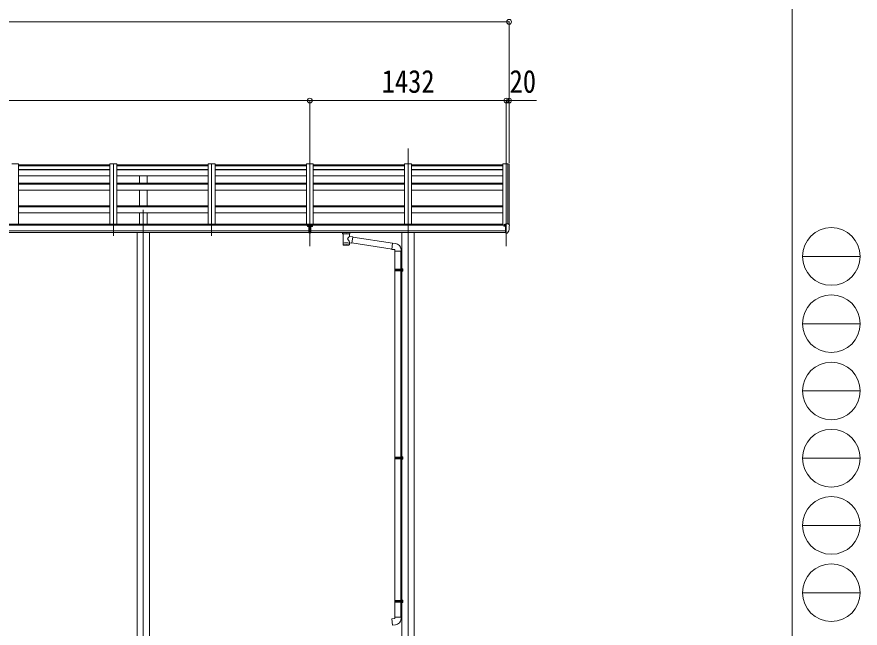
# Model space of a CAD drawing. Units: millimetres at full size. Extents: x -9783 to 9892, y -6828 to 6752.
# Drawn here: x 3746 to 9892, y -3971 to 483 of the extents above; entities that cross this region are included whole.
import ezdxf
from ezdxf.enums import TextEntityAlignment as Align

# ---------------------------------------------------------------- set-up
doc = ezdxf.new("R2010")
doc.units = ezdxf.units.MM
doc.header["$LTSCALE"] = 35
doc.header["$PDMODE"] = 32
doc.header["$PDSIZE"] = 35
for name, color, linetype, lineweight in [('0-1_本体', 4, 'Continuous', 9), ('0-2_部品', 7, 'Continuous', 9), ('0-8_PARTS2', 2, 'Continuous', 9), ('0-A_寸法', 6, 'Continuous', 9), ('F-0_240', 7, 'Continuous', 9)]:
    doc.layers.add(name, color=color, linetype=linetype, lineweight=lineweight)
doc.styles.add('ＭＳ ゴシック', font='')
doc.styles.get('ＭＳ ゴシック').set_extended_font_data('MS Gothic')

msp = doc.modelspace()

# ---------------------------------------------------------------- linework, layer by layer
at = {"layer": '0-1_本体'}
for p, q in [((3758, -589.25), (3708, -589.25)), ((3758, -589.25), (3758, -1028.55)), ((4424, -595.34), (3758, -595.34)), ((3758, -602.25), (4424, -602.25)), ((4424, -589.25), (4424, -1028.55)), ((4474, -589.25), (4424, -589.25)), ((4474, -589.25), (4474, -1028.55)), ((5140, -595.34), (4474, -595.34)), ((4474, -602.25), (5140, -602.25)), ((5140, -589.25), (5140, -1028.55)), ((5190, -589.25), (5140, -589.25)), ((5190, -589.25), (5190, -1028.55)), ((5856, -595.34), (5190, -595.34)), ((5190, -602.25), (5856, -602.25)), ((5856, -589.25), (5856, -1028.55)), ((5906, -589.25), (5856, -589.25)), ((5906, -589.25), (5906, -1028.55)), ((6572, -595.34), (5906, -595.34)), ((5906, -602.25), (6572, -602.25)), ((6572, -589.25), (6572, -1028.55)), ((6622, -589.25), (6572, -589.25)), ((6622, -589.25), (6622, -1028.55)), ((7288, -595.34), (6622, -595.34)), ((6622, -602.25), (7288, -602.25)), ((7288, -589.25), (7288, -1035.25)), ((7323.92, -589.46), (7323.3, -591.08)), ((7324, -589.34), (7324, -1025.07)), ((7332.05, -589.68), (7324.22, -589.26)), ((7332.99, -590.56), (7333.01, -1031.62)), ((3758, -628.97), (4424, -628.97)), ((3758, -631.55), (4424, -631.55)), ((4474, -628.97), (5140, -628.97)), ((4474, -631.55), (5140, -631.55)), ((5190, -628.97), (5856, -628.97)), ((5190, -631.55), (5856, -631.55)), ((5906, -628.97), (6572, -628.97)), ((5906, -631.55), (6572, -631.55)), ((6622, -628.97), (7288, -628.97)), ((6622, -631.55), (7288, -631.55)), ((3758, -676.29), (4424, -676.29)), ((3758, -730.02), (4424, -730.02)), ((3758, -735.59), (4424, -735.59)), ((4474, -676.29), (5140, -676.29)), ((4474, -730.02), (5140, -730.02)), ((4474, -735.59), (5140, -735.59)), ((4639.5, -730.02), (4639.5, -676.29)), ((4694.5, -730.02), (4694.5, -676.29)), ((5190, -676.29), (5856, -676.29)), ((5190, -730.02), (5856, -730.02)), ((5190, -735.59), (5856, -735.59)), ((5906, -676.29), (6572, -676.29)), ((5906, -730.02), (6572, -730.02)), ((5906, -735.59), (6572, -735.59)), ((6622, -676.29), (7288, -676.29)), ((6622, -730.02), (7288, -730.02)), ((6622, -735.59), (7288, -735.59)), ((3758, -779.58), (4424, -779.58)), ((4474, -779.58), (5140, -779.58)), ((4639.5, -893.67), (4639.5, -779.58)), ((4694.5, -893.67), (4694.5, -779.58)), ((5190, -779.58), (5856, -779.58)), ((5906, -779.58), (6572, -779.58)), ((6622, -779.58), (7288, -779.58)), ((3758, -893.67), (4424, -893.67)), ((3758, -900.47), (4424, -900.47)), ((4474, -893.67), (5140, -893.67)), ((4474, -900.47), (5140, -900.47)), ((5190, -893.67), (5856, -893.67)), ((5190, -900.47), (5856, -900.47)), ((5906, -893.67), (6572, -893.67)), ((5906, -900.47), (6572, -900.47)), ((6622, -893.67), (7288, -893.67)), ((6622, -900.47), (7288, -900.47)), ((3758, -944.02), (4424, -944.02)), ((4474, -944.02), (5140, -944.02)), ((4639.5, -1028.55), (4639.5, -944.02)), ((4694.5, -1028.55), (4694.5, -944.02)), ((5190, -944.02), (5856, -944.02)), ((5906, -944.02), (6572, -944.02)), ((6622, -944.02), (7288, -944.02)), ((5874.5, -1035.25), (159.5, -1035.25)), ((5851, -1028.55), (183, -1028.55)), ((5851, -1035.08), (5851, -1028.55)), ((5906, -1028.55), (5856, -1028.55)), ((7306.5, -1035.25), (5887.5, -1035.25)), ((7283, -1028.55), (5911, -1028.55)), ((5911, -1035.08), (5911, -1028.55)), ((7283, -1035.25), (7283, -1028.55)), ((159.5, -1076.48), (5874.5, -1076.48)), ((5874.5, -1088.32), (159.5, -1088.25)), ((4621.8, -1088.41), (4621.8, -4544.49)), ((4712.2, -1088.41), (4712.2, -4544.49)), ((5887.5, -1076.48), (7306.5, -1076.48)), ((7306.5, -1088.32), (5887.5, -1088.31)), ((6551.8, -1088.41), (6551.8, -4544.48)), ((6642.2, -1088.41), (6642.2, -4544.48))]:
    msp.add_line(p, q, dxfattribs=at)
msp.add_lwpolyline([(7323.3, -1025.07), (7323.3, -589.25), (7288, -589.25)], dxfattribs=at)
msp.add_circle((7299.03, -1039.99), 3, dxfattribs=at)
for centre, radius, start, end in [((7324.2, -589.57), 0.301, 87.13321, 158.93673), ((7332, -590.67), 1, 6.67014, 87)]:
    msp.add_arc(centre, radius, start, end, dxfattribs=at)
at = {"layer": '0-2_部品'}
for p, q in [((5866.53, -1040.42), (5866.53, -1042.08)), ((5866.53, -1041.32), (5867.53, -1041.32)), ((5867.53, -1042.08), (5867.53, -1040.42)), ((5868.53, -1041.18), (5869.53, -1041.18)), ((5874.5, -1032.74), (5874.5, -1091.61)), ((5893.48, -1041.18), (5892.48, -1041.18)), ((5894.48, -1040.42), (5894.48, -1042.08)), ((5894.48, -1041.32), (5895.48, -1041.32)), ((5895.48, -1042.08), (5895.48, -1040.42)), ((7296.5, -1030.95), (7296.5, -1035.28)), ((7296.5, -1030.95), (7296.5, -1035.28)), ((7311.5, -1029.79), (7297.5, -1029.85)), ((7311.5, -1029.79), (7297.5, -1029.85)), ((7301, -1029.83), (7301, -1027.93)), ((7301, -1029.83), (7301, -1027.93)), ((7301.5, -1040.02), (7301.2, -1040.02)), ((7301.5, -1040.02), (7301.2, -1040.02)), ((7302.03, -1040.02), (7301.5, -1040.02)), ((7302.03, -1040.02), (7301.5, -1040.02)), ((7301.83, -1027.52), (7311.5, -1026.8)), ((7301.83, -1027.52), (7311.5, -1026.8)), ((7306.5, -1034.84), (7313, -1034.44)), ((7306.5, -1034.84), (7313, -1034.44)), ((7311.5, -1026.02), (7313, -1026.02)), ((7311.5, -1026.02), (7311.5, -1032.19)), ((7311.5, -1026.02), (7313, -1026.02)), ((7311.5, -1026.02), (7311.5, -1032.19)), ((7313, -1093.6), (7313, -1025.1)), ((7313, -1093.6), (7313, -1025.1)), ((7328.09, -1025.67), (7332.16, -1031.48)), ((7328.09, -1025.67), (7332.16, -1031.48)), ((7335, -1034.47), (7335, -1035.1)), ((7335, -1034.47), (7335, -1035.1)), ((5874.5, -1078.44), (5887.5, -1078.44)), ((6119, -1094.44), (6119, -1088.32)), ((6123.1, -1098.94), (6123.08, -1179.23)), ((6168.9, -1116.51), (6168.9, -1098.92)), ((6173, -1094.44), (6173, -1088.32)), ((7306.5, -1090.4), (7312, -1090.4)), ((7306.5, -1090.4), (7312, -1090.4)), ((7312.5, -1091.4), (7312, -1090.4)), ((7312.5, -1091.4), (7312, -1090.4)), ((7313, -1091.4), (7312.5, -1091.4)), ((7313, -1091.4), (7312.5, -1091.4)), ((7314.5, -1093.51), (7313, -1093.6)), ((7314.5, -1093.51), (7313, -1093.6)), ((7314.5, -1093.51), (7318.21, -1093.28)), ((7314.5, -1093.51), (7318.21, -1093.28)), ((7320.63, -1091.79), (7330.37, -1076.41)), ((7320.63, -1091.79), (7330.37, -1076.41)), ((6194.12, -1120.42), (6168.9, -1116.5)), ((6168.92, -1179.23), (6168.9, -1162.6)), ((6168.9, -1162.85), (6187.1, -1165.67)), ((6194.12, -1120.42), (6187.1, -1165.67)), ((6479.79, -1209.3), (6187.37, -1163.93)), ((6483.46, -1167.37), (6193.81, -1122.43)), ((6504.42, -1167.75), (6483.59, -1165.93)), ((6499.5, -1223.5), (6545.5, -1223.5)), ((6501.5, -1223.5), (6501.5, -1355.11)), ((6543.5, -1223.5), (6543.5, -1352.55)), ((6545.5, -1223.5), (6545.5, -1212.58)), ((6541.5, -1352.61), (6557.5, -1352.14)), ((6557.5, -1352.14), (6557.5, -1370.08)), ((6499.5, -1357.11), (6500.5, -1355.11)), ((6499.5, -1357.11), (6543.5, -1357.11)), ((6499.5, -1357.11), (6499.5, -1365.11)), ((6499.5, -1365.11), (6543.5, -1365.11)), ((6499.5, -1365.11), (6500.5, -1367.11)), ((6500.5, -1355.11), (6543.5, -1355.11)), ((6500.5, -1367.11), (6543.5, -1367.11)), ((6501.5, -1367.11), (6501.5, -2724.93)), ((6539.02, -1357.11), (6538.6, -1355.11)), ((6541.5, -1354.61), (6541.5, -1352.61)), ((6541.5, -1354.61), (6543.5, -1354.61)), ((6541.5, -1369.61), (6541.5, -1367.61)), ((6541.5, -1369.61), (6557.5, -1370.08)), ((6543.5, -1369.67), (6543.5, -2722.37)), ((6499.5, -2726.93), (6500.5, -2724.93)), ((6499.5, -2726.93), (6543.5, -2726.93)), ((6499.5, -2726.93), (6499.5, -2734.93)), ((6499.5, -2734.93), (6543.5, -2734.93)), ((6499.5, -2734.93), (6500.5, -2736.93)), ((6500.5, -2724.93), (6543.5, -2724.93)), ((6500.5, -2736.93), (6543.5, -2736.93)), ((6501.5, -2736.93), (6501.5, -3770.09)), ((6539.02, -2726.93), (6538.6, -2724.93)), ((6541.5, -2722.43), (6557.5, -2721.96)), ((6541.5, -2724.43), (6541.5, -2722.43)), ((6541.5, -2724.43), (6543.5, -2724.43)), ((6541.5, -2739.43), (6541.5, -2737.43)), ((6541.5, -2739.43), (6557.5, -2739.9)), ((6543.5, -2739.49), (6543.5, -3767.53)), ((6557.5, -2721.96), (6557.5, -2739.9)), ((6499.5, -3772.09), (6500.5, -3770.09)), ((6499.5, -3772.09), (6543.5, -3772.09)), ((6499.5, -3772.09), (6499.5, -3780.09)), ((6499.5, -3780.09), (6543.5, -3780.09)), ((6499.5, -3780.09), (6500.5, -3782.09)), ((6500.5, -3770.09), (6543.5, -3770.09)), ((6500.5, -3782.09), (6543.5, -3782.09)), ((6501.5, -3782.09), (6501.5, -3892.09)), ((6539.02, -3772.09), (6538.6, -3770.09)), ((6541.5, -3767.59), (6557.5, -3767.12)), ((6541.5, -3769.59), (6541.5, -3767.59)), ((6541.5, -3769.59), (6543.5, -3769.59)), ((6541.5, -3784.59), (6541.5, -3782.59)), ((6541.5, -3784.59), (6557.5, -3785.06)), ((6543.5, -3784.65), (6543.5, -3892.09)), ((6557.5, -3767.12), (6557.5, -3785.06)), ((6499.5, -3892.09), (6545.5, -3892.09)), ((6499.5, -3902.09), (6499.5, -3892.09)), ((6545.5, -3892.09), (6545.5, -3903.01))]:
    msp.add_line(p, q, dxfattribs=at)
for points in [[(5865.53, -1040.28), (5864.53, -1040.28), (5864.53, -1041.18), (5865.53, -1041.18)], [(5867.53, -1039.38), (5867.53, -1038.48), (5866.53, -1038.48), (5866.53, -1039.38)], [(5866.53, -1042.08), (5866.53, -1042.98), (5867.53, -1042.98), (5867.53, -1042.08)], [(5869.53, -1041.18), (5869.53, -1040.28), (5868.53, -1040.28)], [(5874.5, -1032.75), (5887.5, -1032.75), (5887.5, -1091.61), (5874.5, -1091.61)], [(5892.48, -1041.18), (5892.48, -1040.28), (5893.48, -1040.28)], [(5894.48, -1039.38), (5894.48, -1038.48), (5895.48, -1038.48), (5895.48, -1039.38)], [(5895.48, -1042.08), (5895.48, -1042.98), (5894.48, -1042.98), (5894.48, -1042.08)], [(5896.48, -1040.28), (5897.48, -1040.28), (5897.48, -1041.18), (5896.48, -1041.18)], [(7296.5, -1038.4), (7296.5, -1040.02), (7296.03, -1040.02)], [(7296.5, -1038.4), (7296.5, -1040.02), (7296.03, -1040.02)], [(7301.2, -1038.83), (7301.2, -1040.02), (7296.5, -1040.02)], [(7301.2, -1038.83), (7301.2, -1040.02), (7296.5, -1040.02)], [(7301.83, -1027.52), (7301.66, -1027.54), (7301.5, -1027.57), (7301.36, -1027.61), (7301.23, -1027.66), (7301.13, -1027.72), (7301.06, -1027.79), (7301.02, -1027.86), (7301, -1027.93)], [(7301.83, -1027.52), (7301.66, -1027.54), (7301.5, -1027.57), (7301.36, -1027.61), (7301.24, -1027.66), (7301.14, -1027.72), (7301.06, -1027.79), (7301.02, -1027.86), (7301, -1027.93)], [(7306.5, -1090.4), (7306.5, -1032.19), (7311.5, -1032.19)], [(7306.5, -1090.4), (7306.5, -1032.19), (7311.5, -1032.19)], [(7313, -1025.1), (7325, -1025.1), (7327.33, -1025.25)], [(7313, -1025.1), (7325, -1025.1), (7327.33, -1025.25)], [(6119.04, -1094.49), (6119.02, -1094.14), (6119.26, -1093.18), (6119.78, -1092.3), (6120.59, -1091.46), (6121.7, -1090.66), (6123.1, -1089.93)], [(6119.04, -1094.38), (6119.02, -1094.73), (6119.26, -1095.69), (6119.78, -1096.57), (6120.59, -1097.41), (6121.7, -1098.21), (6123.1, -1098.94)], [(6168.9, -1089.95), (6169.13, -1090.04), (6170.49, -1090.78), (6171.6, -1091.62), (6172.36, -1092.49), (6172.82, -1093.39), (6172.99, -1094.27)], [(6168.9, -1098.92), (6169.13, -1098.83), (6170.49, -1098.1), (6171.6, -1097.25), (6172.36, -1096.38), (6172.82, -1095.48), (6172.99, -1094.6)], [(7313, -1079.71), (7309.84, -1079.3), (7306.5, -1078.88)], [(7313, -1079.71), (7309.84, -1079.3), (7306.5, -1078.88)], [(6483.59, -1165.93), (6479.58, -1211.75), (6499.5, -1213.5), (6499.5, -1223.5)], [(6539.02, -1357.11), (6539.02, -1365.11), (6538.6, -1367.11)], [(6541.5, -1367.61), (6543.5, -1367.61), (6543.5, -1354.61)], [(6539.02, -2726.93), (6539.02, -2734.93), (6538.6, -2736.93)], [(6541.5, -2737.43), (6543.5, -2737.43), (6543.5, -2724.43)], [(6539.02, -3772.09), (6539.02, -3780.09), (6538.6, -3782.09)], [(6541.5, -3782.59), (6543.5, -3782.59), (6543.5, -3769.59)], [(6504.42, -3947.84), (6483.59, -3949.66), (6479.58, -3903.84), (6499.5, -3902.09)]]:
    msp.add_lwpolyline(points, dxfattribs=at)
for centre, radius, start, end in [((7299, -1040.02), 2.5, 28.35764, 180), ((7299, -1040.02), 2.5, 28.35764, 180), ((7299, -1040.02), 2.5, 0, 28.35764), ((7299, -1040.02), 2.5, 0, 28.35764), ((7327.27, -1026.24), 1, 35, 86.5), ((7327.27, -1026.24), 1, 35, 86.5), ((7142.51, -1035.1), 192.49, 347.8767, 359.9992), ((7142.51, -1035.1), 192.49, 347.8767, 359.9992), ((7332, -1034.47), 3, 0, 87), ((7332, -1034.47), 3, 0, 87), ((6136.07, -1139.65), 51.38, 92.46126, 104.61963), ((6155.96, -1139.65), 51.38, 75.38037, 87.53874), ((7318.03, -1090.29), 3, 273.5, 330), ((7318.03, -1090.29), 3, 273.5, 330), ((7327.77, -1074.91), 3, 330, 348.16652), ((7327.77, -1074.91), 3, 330, 348.16652), ((6500.5, -1212.58), 45, 0, 85), ((6500.5, -3903.01), 45, 275, 0)]:
    msp.add_arc(centre, radius, start, end, dxfattribs=at)
for centre, major_axis in [((5867.03, -1040.43), (5.9, 0)), ((5894.98, -1040.43), (-5.9, 0))]:
    msp.add_ellipse(centre, major_axis=major_axis, ratio=0.9, dxfattribs=at)
for centre, major_axis, ratio, start_param, end_param in [((5867.03, -1040.73), (5.9, 0), 0.9, 6.2831853, 9.424778), ((5865.53, -1039.38), (-1, 0), 0.9, 1.5707963, 3.1415927), ((5865.53, -1042.08), (1, 0), 0.9, 6.2831853, 7.8539816), ((5865.53, -1040.42), (1, 0), 0.9, 6.2831853, 6.9023328), ((5868.53, -1039.38), (1, 0), 0.9, 3.1415927, 4.712389), ((5868.53, -1040.42), (-1, 0), 0.9, 5.6640378, 6.2831853), ((5868.53, -1042.08), (-1, 0), 0.9, 4.712389, 6.2831853), ((5894.98, -1040.73), (-5.9, 0), 0.9, 3.1415927, 6.2831853), ((5893.48, -1039.38), (-1, 0), 0.9, 1.5707963, 3.1415927), ((5893.48, -1042.08), (1, 0), 0.9, 6.2831853, 7.8539816), ((5893.48, -1040.42), (1, 0), 0.9, 6.2831853, 6.9023328), ((5896.48, -1039.38), (1, 0), 0.9, 3.1415927, 4.712389), ((5896.48, -1040.42), (-1, 0), 0.9, 5.6640378, 6.2831853), ((5896.48, -1042.08), (-1, 0), 0.9, 4.712389, 6.2831853), ((7297.5, -1030.95), (0.02, 1.1), 0.906239, 0.0206394, 1.5914357), ((7297.5, -1030.95), (0.02, 1.1), 0.906239, 0.0206394, 1.5914357), ((6146, -1100.13), (-22.91, -0.42), 0.072511, 4.711586, 6.2823824), ((6146.03, -1098.5), (-22.91, -0.42), 0.072511, 4.711586, 6.2823824), ((6145.98, -1098.51), (22.92, -0.42), 0.07247, 0.0008089, 1.5716053), ((6145.98, -1100.13), (22.92, -0.42), 0.07247, 0.0008089, 1.5716053), ((6157, -1094.44), (16, 0), 0.361356, 0, 0.0194874), ((6157, -1094.44), (16, 0), 0.361356, 6.2636979, 6.2831853), ((6146, -1166.79), (22.91, 0), 0.122865, 6.2831853, 9.424778), ((6146, -1136.06), (-22.81, 26.62), 0.234429, 3.1563334, 4.5976381), ((6148.56, -1138.7), (20.32, 22.25), 0.045535, 4.9756507, 6.2441899), ((6146, -1179.23), (22.92, 0), 0.101955, 6.2829723, 9.4248207), ((6146, -1179.23), (22.92, 0), 0.101955, 3.1415499, 6.2833984)]:
    msp.add_ellipse(centre, major_axis=major_axis, ratio=ratio, start_param=start_param, end_param=end_param, dxfattribs=at)
at = {"layer": '0-8_PARTS2'}
for p, q in [((5881, -1188.28), (5881, -476.88)), ((6597, -1188.28), (6597, -476.88)), ((7313, -1188.28), (7313, -476.88)), ((4449, -592.4), (4449, -1111.68)), ((5165, -592.4), (5165, -1111.68)), ((4667, -922.87), (4667, -4598.1)), ((6597, -1094.48), (6597, -4644.48))]:
    msp.add_line(p, q, dxfattribs=at)
at = {"layer": '0-A_寸法'}
for p, q in [((133.01, 446.85), (7332.99, 446.85)), ((7332.99, 446.85), (7332.99, -127.56)), ((153, -127.56), (5881, -127.56)), ((5881, -127.56), (5881, -583.14)), ((5881, -127.56), (7313, -127.56)), ((7313, -127.56), (7313, -583.14)), ((7313, -127.56), (7332.99, -127.56)), ((7332.99, -127.56), (7332.99, -583.14)), ((7332.99, -127.56), (7532.99, -127.56))]:
    msp.add_line(p, q, dxfattribs=at)
for p in [(7332.99, 446.85), (5881, -127.56), (7313, -127.56), (7332.99, -127.56)]:
    msp.add_point(p, dxfattribs=at)
at = {"layer": 'F-0_240', "color": 5}
msp.add_line((9396.97, 6751.9), (9396.97, -6828.1), dxfattribs=at)
at = {"layer": 'F-0_240', "color": 4}
for p, q in [((9471.77, -1263.1), (9891.77, -1263.1)), ((9471.77, -1753.1), (9891.77, -1753.1)), ((9471.77, -2243.1), (9891.77, -2243.1)), ((9471.77, -2733.1), (9891.77, -2733.1)), ((9471.77, -3223.1), (9891.77, -3223.1)), ((9471.77, -3713.1), (9891.77, -3713.1))]:
    msp.add_line(p, q, dxfattribs=at)
for centre in [(9681.77, -1263.1), (9681.77, -1753.1), (9681.77, -2243.1), (9681.77, -2733.1), (9681.77, -3223.1), (9681.77, -3713.1)]:
    msp.add_circle(centre, 210, dxfattribs=at)

# ---------------------------------------------------------------- texts
at = {"layer": '0-A_寸法', "color": 7, "style": 'ＭＳ ゴシック', "width": 0.85}
for s, p in [('1432', (6404.5, -120.56)), ('20', (7336.74, -120.56))]:
    msp.add_text(s, height=166.8, dxfattribs=at).set_placement(p, align=Align.BOTTOM_LEFT)

doc.saveas('drawing.dxf')
